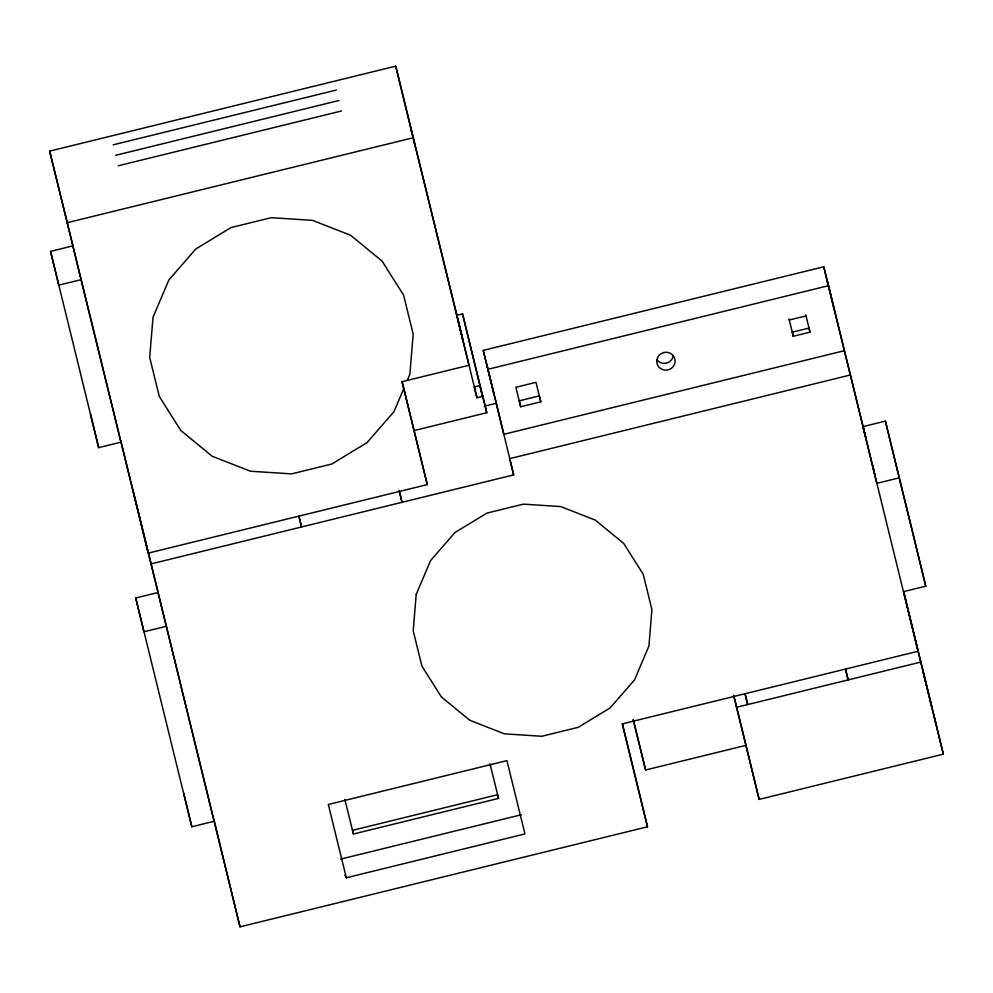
<?xml version="1.0" encoding="UTF-8"?>
<svg xmlns="http://www.w3.org/2000/svg" width="993" height="993" viewBox="0 0 993 993"><rect width="100%" height="100%" fill="white"/><g stroke="black" fill="none" stroke-linecap="round" stroke-linejoin="round"><path stroke-width="1.49" d="M403.717 388.747L393.985 411.648L367.087 442.568L331.811 464.016L291.594 473.884L250.385 471.216L212.217 456.271L180.825 430.515L159.29 396.455L149.695 357.443L153.009 317.288L168.884 279.914L195.782 248.995L231.059 227.558L271.275 217.678L312.485 220.347L350.653 235.291L382.044 261.06L403.58 295.107L413.175 334.12L409.861 374.287L407.254 380.418M402.103 381.337L427.275 484.609L148.168 553.138L49.65 151.122L395.748 66.159L462.552 338.278M113.177 144.829L336.466 90.015M115.709 155.305L338.998 100.492M118.241 165.781L341.53 110.968M66.978 222.755L413.076 137.791M73.234 247.356L81.054 279.666L58.724 285.152L50.556 251.366L72.886 245.879M456.966 315.29L462.552 313.925L486.756 412.728L414.193 430.552M844.298 350.715L503.786 434.313L483.243 350.392L823.756 266.794L918.066 651.259L622.214 723.897L647.498 826.797L239.996 926.841L130.84 481.506M50.556 251.366L98.655 447.632L120.985 442.158L81.054 279.666M487.824 369.322L828.323 285.723L823.756 266.794M789.261 320.007L806.006 315.898M482.536 396.393L479.88 385.557L474.294 386.922L476.963 397.759L482.536 396.393L462.552 313.925M484.299 406.211L496.339 403.257L487.017 365.337M793.258 336.255L810.003 332.146L809.022 328.087L792.277 332.196L793.258 336.255L789.013 318.902M520.692 406.77L540.788 401.83L539.348 395.884L519.252 400.824L520.692 406.77L515.901 387.27L535.997 382.33L540.788 401.83M850.182 375.044L509.67 458.642L513.666 474.89L150.824 563.974M135.731 597.997L158.061 592.511L214.153 821.273L191.823 826.759L135.731 597.997L143.911 631.784L166.241 626.298M885.396 421.119L899.137 477.881L876.807 483.355L863.066 426.593L885.396 421.119L912.021 529.43L925.749 586.205L903.419 591.679M903.754 591.94L943.35 754.159L759.136 799.39L736.508 707.314L920.722 662.095L903.618 591.567M498.536 798.397L497.605 794.723L352.465 830.347L353.396 834.021L498.536 798.397L490.021 763.902M633.224 719.726L645.587 769.997L746.066 745.321L734.013 696.316M340.673 859.106L521.437 814.732M346.321 877.775L524.949 833.921L506.939 760.626L328.311 804.479L346.321 877.775L344.869 875.267M933.743 715.01L935.754 723.14M899.137 477.881L925.749 586.205M863.761 429.175L827.529 281.739L834.393 310.126M864.506 432.191L865.611 436.697M872.264 463.781L873.741 469.801M863.066 426.593L865.66 437.131M873.418 468.721L874.895 474.741M932.154 708.27L922.782 670.151L926.382 685.009M920.722 662.095L943.35 754.159M805.757 314.793L810.003 332.146M845.49 669.071L848.159 679.907L845.626 669.456M745.011 693.747L747.679 704.571L745.147 694.119M633.298 719.751L645.587 769.997M622.474 723.847L647.498 826.797M410.506 126.992L468.969 365.263L401.991 381.709L427.275 484.609M399.36 491.461L402.028 502.297L399.136 490.343M298.881 516.137L301.549 526.96L299.017 516.509M344.894 799.526L353.396 834.021M49.65 151.122L72.899 245.73M120.873 440.954L130.468 480.004M133.496 492.342L158.284 593.218M214.165 820.578L239.996 926.841M746.066 745.321L759.136 799.39M733.604 695.299L736.508 707.314M496.339 403.257L513.666 474.89M483.243 350.392L493.893 393.724M482.511 395.164L486.756 412.728M455.886 311.194L476.963 397.759M458.418 321.968L462.999 340.897M395.748 66.159L415.086 145.921M183.643 792.973L191.823 826.759M90.487 413.845L98.655 447.632M673.366 355.73A9.198 8.925 -13.6 0 1 656.87 359.776M416.204 594.385L413.212 630.766L421.901 666.117L441.413 696.974L469.863 720.31L504.432 733.852L541.768 736.272L578.199 727.323L610.174 707.897L634.539 679.882L648.925 646.033L651.917 609.64L643.241 574.302L623.716 543.444L595.279 520.109L560.697 506.567L523.361 504.146L486.93 513.096L454.968 532.521L430.59 560.536L416.204 594.385M663.808 352.527L660.556 354.029A9.198 8.925 -13.6 0 0 661.127 368.875A9.198 8.925 -13.6 0 0 675.004 362.482A9.198 8.925 -13.6 0 0 663.808 352.527"/></g></svg>
